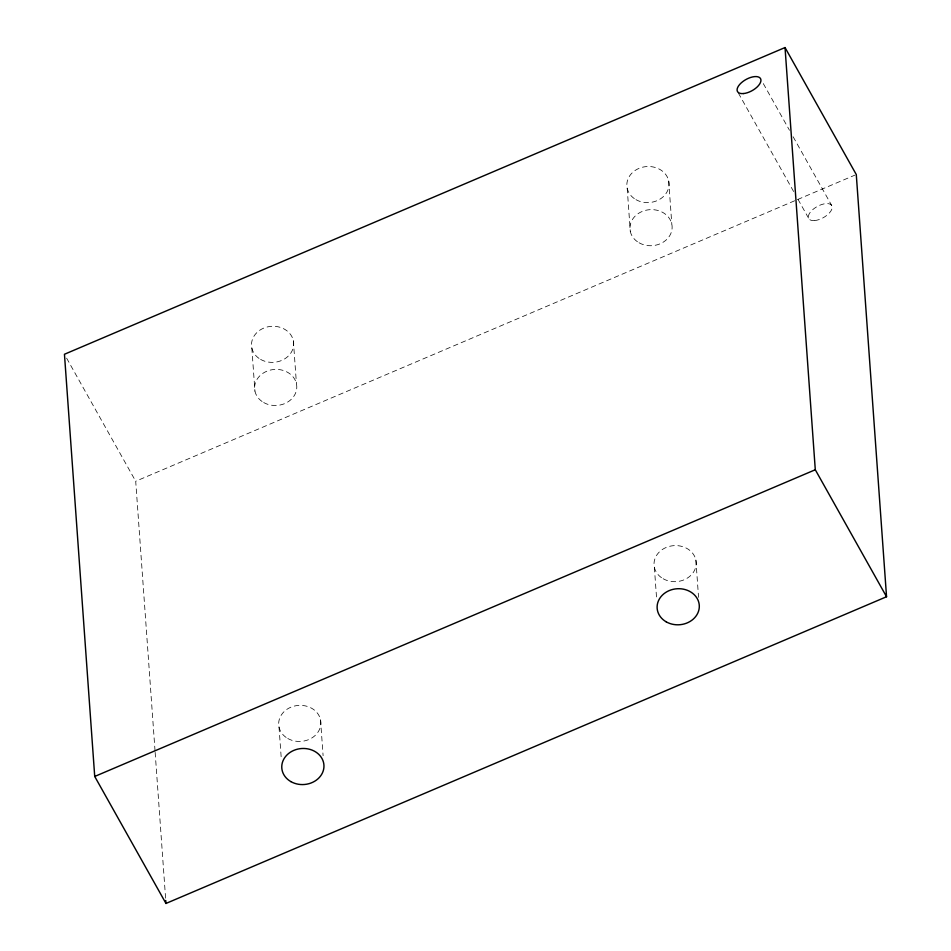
<?xml version="1.0" encoding="UTF-8"?>
<svg xmlns="http://www.w3.org/2000/svg" width="951" height="951" viewBox="0 0 951 951"><rect width="100%" height="100%" fill="white"/><g stroke="black" fill="none" stroke-linecap="round" stroke-linejoin="round"><path stroke-width="0.71" stroke-dasharray="4.75 3.57" d="M155.037 750.874L135.708 481.254L796.237 200.102M797.604 199.52L854.925 175.127M763.308 83.605L789.485 130.263M793.122 136.742L831.661 205.416M738.368 93.055L794.358 192.839M797.984 199.318L808.897 218.754M66.629 358.158L135.708 481.254M668.708 180.904L671.798 224.02M695.882 559.973L698.557 597.347M627.196 188.227L630.287 231.343M654.359 567.295L656.737 600.354M293.36 340.672L296.45 383.788M320.523 719.741L323.102 755.676M251.837 347.995L254.927 391.111M279.012 727.063L281.389 760.122M155.144 752.348L165.759 900.49M814.745 220.549A13.195 6.36 -29.3 0 0 832.184 207.021A13.195 6.36 -29.3 0 0 813.89 208.697A13.195 6.36 -29.3 0 0 814.745 220.549M635.969 199.662A21.124 18.045 -4.1 0 0 668.981 185.6A21.124 18.045 -4.1 0 0 638.894 168.422A21.124 18.045 -4.1 0 0 635.969 199.662M260.622 359.419A21.124 18.045 -4.1 0 0 293.633 345.368A21.124 18.045 -4.1 0 0 263.546 328.19A21.124 18.045 -4.1 0 0 260.622 359.419M639.06 242.778A21.124 18.045 -4.1 0 0 672.072 228.715A21.124 18.045 -4.1 0 0 641.984 211.538A21.124 18.045 -4.1 0 0 639.06 242.778M263.712 402.546A21.124 18.045 -4.1 0 0 296.724 388.483A21.124 18.045 -4.1 0 0 266.637 371.306A21.124 18.045 -4.1 0 0 263.712 402.546M663.132 578.731A21.124 18.045 -4.1 0 0 696.156 564.68A21.124 18.045 -4.1 0 0 666.069 547.503A21.124 18.045 -4.1 0 0 663.132 578.731M287.784 738.499A21.124 18.045 -4.1 0 0 320.808 724.448A21.124 18.045 -4.1 0 0 290.721 707.271A21.124 18.045 -4.1 0 0 287.784 738.499"/><path stroke-width="1.43" d="M785.027 47.55L64.454 354.259L94.72 776.456L165.973 903.45L886.546 596.741L856.28 174.544L785.027 47.55L815.292 469.746L886.546 596.741M94.72 776.456L815.292 469.746M165.759 900.49L165.973 903.45M743.492 93.555A13.195 6.36 -29.3 0 0 760.943 80.027A13.195 6.36 -29.3 0 0 742.636 81.703A13.195 6.36 -29.3 0 0 743.492 93.555M666.223 621.847A21.124 18.045 -4.1 0 0 699.247 607.796A21.124 18.045 -4.1 0 0 669.159 590.619A21.124 18.045 -4.1 0 0 666.223 621.847M290.875 781.615A21.124 18.045 -4.1 0 0 323.899 767.564A21.124 18.045 -4.1 0 0 293.811 750.387A21.124 18.045 -4.1 0 0 290.875 781.615"/></g></svg>
